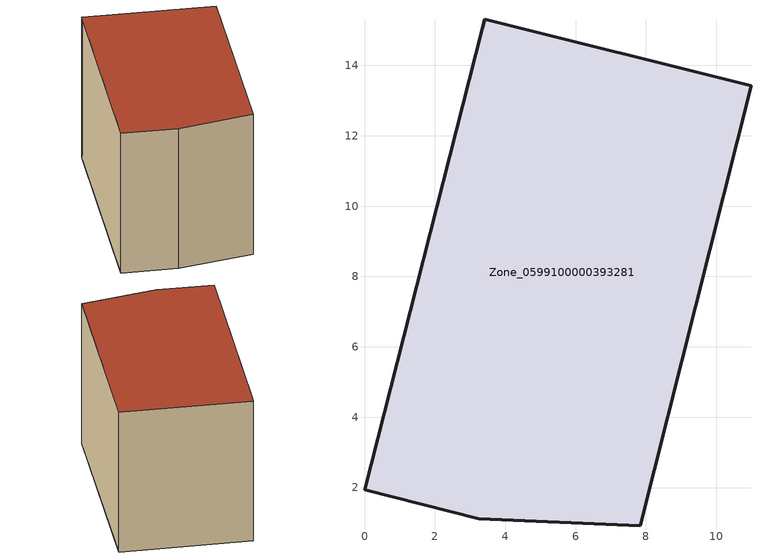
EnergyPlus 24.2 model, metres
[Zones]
Zone_0599100000393281
 floor ground (C_G): 0,1.94 3.35,15.04 3.42,15.31 10.99,13.42 7.83,0.91 3.25,1.11 z0
 wall outside (C_F): 10.99,13.42 3.42,15.31 3.35,15.04 0,1.94 3.25,1.11 7.83,0.91 10.99,13.42 z0:9.15
 roof outside (C_R): 3.35,15.04 0,1.94 3.25,1.11 7.83,0.91 10.99,13.42 3.42,15.31 z9.15
[BUILDING]
Pand.0599100000393281: North Axis=0; Terrain=City; Loads Convergence Tolerance Value=0.04; Temperature Convergence Tolerance Value=0.4; Solar Distribution=FullExterior; Maximum Number of Warmup Days=25; Minimum Number of Warmup Days=1
[Site:Location]
Rotterdam.The.Hague.AP_ZH_NLD Design_Conditions: Latitude=51.96; Longitude=4.45; Time Zone=1; Elevation=-4.5
[SITE:GROUNDTEMPERATURE:BUILDINGSURFACE]
18, 18, 18, 18, 18, 18, 18, 18, 18, 18, 18, 18
[MATERIAL] Thermal Absorptance=0.9; Solar Absorptance=0.7; Visible Absorptance=0.7
Name | Roughness | Thickness | Conductivity | Density | Specific Heat
G.D.1992-2005 | MediumSmooth | 0.15 | 0.06 | 540 | 1210
F.D.1992-2005 | Rough | 0.3 | 0.12 | 1920 | 840
R.D.1992-2005 | MediumRough | 0.2 | 0.08 | 1500 | 1000
[CONSTRUCTION]
C_G: G.D.1992-2005
C_F: F.D.1992-2005
C_R: R.D.1992-2005
[ZONE]
Zone_0599100000393281: Type=1; Multiplier=1; Ceiling Height=Autocalculate; Volume=Autocalculate; Floor Area=autocalculate; Part of Total Floor Area=Yes
[ZONEINFILTRATION:DESIGNFLOWRATE]
Infil_Zone_0599100000393281: Zone or ZoneList or Space or SpaceList=Zone_0599100000393281; Schedule=AlwaysOn; Design Flow Rate Calculation Method=Flow/Area; Flow Rate per Floor Area=0.0021; Constant Term Coefficient=1; Temperature Term Coefficient=0; Velocity Term Coefficient=0; Velocity Squared Term Coefficient=0
[HVACTEMPLATE:ZONE:IDEALLOADSAIRSYSTEM]
Zone_0599100000393281: Maximum Heating Supply Air Temperature=50; Minimum Cooling Supply Air Temperature=13; Maximum Heating Supply Air Humidity Ratio=0.0156; Minimum Cooling Supply Air Humidity Ratio=0.0077; Heating Limit=NoLimit; Cooling Limit=NoLimit; Dehumidification Control Type=ConstantSensibleHeatRatio; Cooling Sensible Heat Ratio=0.7; Dehumidification Setpoint=60; Humidification Control Type=None; Humidification Setpoint=30; Outdoor Air Method=None; Outdoor Air Flow Rate per Person=0.00944; Outdoor Air Flow Rate per Zone Floor Area=0; Outdoor Air Flow Rate per Zone=0; Demand Controlled Ventilation Type=None; Outdoor Air Economizer Type=NoEconomizer; Heat Recovery Type=None; Sensible Heat Recovery Effectiveness=0.7; Latent Heat Recovery Effectiveness=0.65
[ZONECONTROL:THERMOSTAT]
ThermostatControl_Zone_0599100000393281: Zone or ZoneList=Zone_0599100000393281; Control Type Schedule=DualSetpointControlType; Control 1=Thermostat_Zone_0599100000393281; Temperature Difference Between Cutout And Setpoint=0
[THERMOSTATSETPOINT:DUALSETPOINT]
Thermostat_Zone_0599100000393281: Heating Setpoint Temperature Schedule=HeatingSetpoint_Zone_0599100000393281; Cooling Setpoint Temperature Schedule=CoolingSetpoint_Zone_0599100000393281
[SCHEDULE:COMPACT]
HeatingSetpoint_Zone_0599100000393281: Through: 12/31, For: AllDays, Until: 24:00, 21
CoolingSetpoint_Zone_0599100000393281: Through: 12/31, For: AllDays, Until: 24:00, 24
DualSetpointControlType: Through: 12/31, For: AllDays, Until: 24:00, 4
AlwaysOn: Through: 12/31, For: AllDays, Until: 24:00, 1
